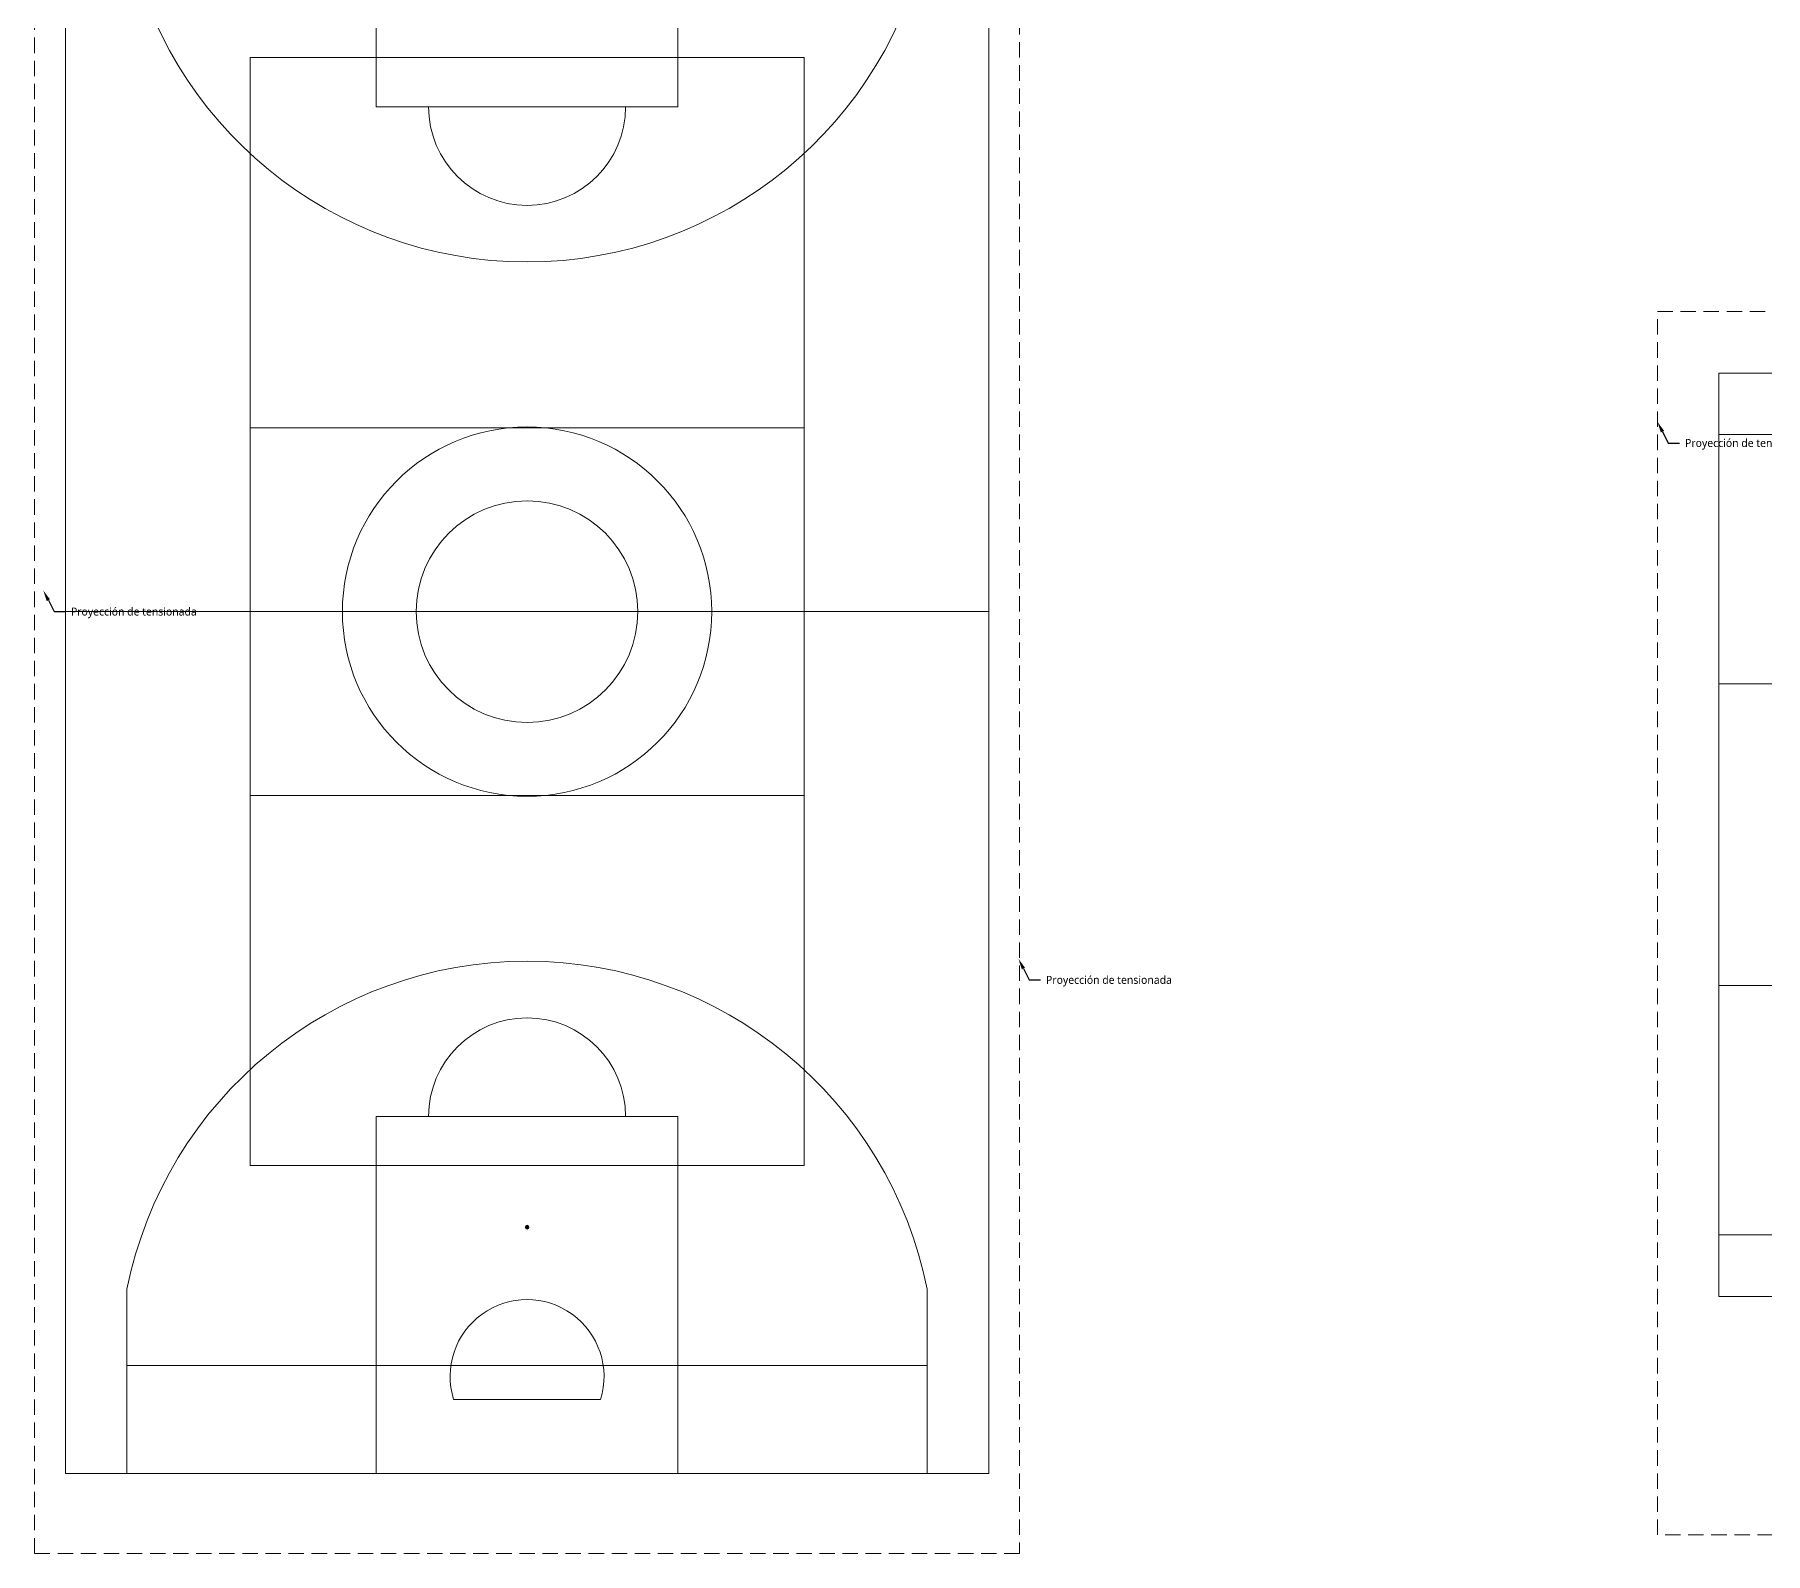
# Model space of a CAD drawing. Header units: millimetres. Extents: x 1 to 121, y 0 to 90.
# Drawn here: x 32.66 to 60.77, y 26.62 to 51.29 of the extents above; entities that cross this region are included whole.
import ezdxf
from ezdxf import colors
from ezdxf.entities.mleader import LeaderData, LeaderLine
from ezdxf.math import Vec2, Vec3

# ---------------------------------------------------------------- set-up
doc = ezdxf.new("R2010")
doc.units = ezdxf.units.MM
doc.linetypes.add('DASHED2', pattern=[0.375, 0.25, -0.125])
for name, color, linetype, lineweight in [('0_Pluma_Nº__1', 253, 'Continuous', 9), ('0_Pluma_Nº__2', 250, 'Continuous', 20), ('letras sr', 7, 'Continuous', 5), ('Proyeccciones', 1, 'DASHED2', 18)]:
    doc.layers.add(name, color=color, linetype=linetype, lineweight=lineweight)
doc.styles.add('Generales', font='trebuc.ttf', dxfattribs={"height": 0.1})

# ---------------------------------------------------------------- blocks, each defined once
blk = doc.blocks.new('CANCHA TOTAL')
at = {"layer": '0_Pluma_Nº__1'}
h = blk.add_hatch(color=256, dxfattribs=at)
h.dxf.hatch_style = 1
h.paths.add_polyline_path([(872.982, -120.415, -1), (872.982, -120.475, -1)])
h = blk.add_hatch(color=256, dxfattribs=at)
h.dxf.hatch_style = 1
h.paths.add_polyline_path([(872.982, -140.475, 1), (872.982, -140.415, 1)])
for p, q in [((880.482, -116.445), (865.482, -116.445)), ((865.482, -116.445), (865.482, -144.445)), ((880.482, -116.445), (865.482, -116.445)), ((865.482, -116.445), (865.482, -144.445)), ((866.482, -119.435), (866.482, -116.445)), ((870.532, -122.245), (870.532, -116.445)), ((870.532, -116.445), (870.532, -122.245)), ((871.482, -116.445), (874.482, -116.445)), ((871.482, -116.445), (874.482, -116.445)), ((871.482, -116.445), (874.482, -116.445)), ((875.432, -122.245), (875.432, -116.445)), ((875.432, -116.445), (875.432, -122.245)), ((879.482, -116.445), (879.482, -119.435)), ((879.482, -116.445), (879.482, -119.435)), ((880.482, -144.445), (880.482, -116.445)), ((880.482, -144.445), (880.482, -116.445)), ((874.175, -117.645), (871.789, -117.645)), ((866.482, -118.195), (879.482, -118.195)), ((868.482, -121.445), (868.482, -139.445)), ((877.482, -121.445), (868.482, -121.445)), ((877.482, -139.445), (877.482, -121.445)), ((875.432, -122.245), (870.532, -122.245)), ((870.532, -122.245), (875.432, -122.245)), ((868.482, -127.457), (877.482, -127.457)), ((865.482, -130.445), (880.482, -130.445)), ((868.482, -133.433), (877.482, -133.433)), ((877.482, -133.433), (868.482, -133.433)), ((870.532, -138.645), (875.432, -138.645)), ((870.532, -144.445), (870.532, -138.645)), ((875.432, -144.445), (875.432, -138.645)), ((868.482, -139.445), (877.482, -139.445)), ((866.482, -141.455), (866.482, -144.445)), ((879.482, -144.445), (879.482, -141.455)), ((866.482, -142.695), (879.482, -142.695)), ((874.175, -143.245), (871.789, -143.245)), ((865.482, -144.445), (880.482, -144.445)), ((865.482, -144.445), (880.482, -144.445)), ((871.482, -144.445), (874.482, -144.445)), ((871.482, -144.445), (874.482, -144.445)), ((871.482, -144.445), (874.482, -144.445))]:
    blk.add_line(p, q, dxfattribs=at)
for centre, radius in [((872.982, -120.445), 0.03), ((872.982, -130.445), 3), ((872.982, -130.445), 1.8), ((872.982, -140.445), 0.03)]:
    blk.add_circle(centre, radius, dxfattribs=at)
for centre, radius, start, end in [((872.982, -118.018), 1.25, 162.6433, 17.3567), ((872.982, -118.136), 6.628, 191.2965, 348.7035), ((872.982, -122.245), 1.6, 180, 0), ((872.982, -142.753), 6.628, 11.2965, 168.7035), ((872.982, -138.645), 1.6, 0, 180), ((872.982, -142.872), 1.25, 342.6433, 197.3567)]:
    blk.add_arc(centre, radius, start, end, dxfattribs=at)

msp = doc.modelspace()

# ---------------------------------------------------------------- linework, layer by layer
at = {"layer": 'Proyeccciones'}
for points in [[(32.657, 56.416), (48.657, 56.416), (48.657, 26.616), (32.657, 26.616)], [(59.019, 46.791), (89.019, 46.791), (89.019, 26.916), (59.019, 26.916)]]:
    msp.add_lwpolyline(points, close=True, dxfattribs=at)

# ---------------------------------------------------------------- block references
at = {"layer": '0_Pluma_Nº__2', "xscale": -1}
msp.add_blockref('CANCHA TOTAL', (913.639, 172.361), dxfattribs=at)
msp.add_blockref('CANCHA TOTAL', (913.639, 172.361), dxfattribs=at)
at = {"layer": '0_Pluma_Nº__2', "xscale": -1, "rotation": 90}
msp.add_blockref('CANCHA TOTAL', (-56.426, 911.273), dxfattribs=at)
msp.add_blockref('CANCHA TOTAL', (-56.426, 911.273), dxfattribs=at)

# ---------------------------------------------------------------- leaders
at = {"layer": 'letras sr'}
ml = msp.add_multileader_mtext('Standard', dxfattribs=at)
ml.set_content('Proyección de tensionada', color=256, style='Generales')
ml.set_leader_properties()
ml.build(insert=Vec2(0, 0))
ml.multileader.update_dxf_attribs({"text_right_attachment_type": 6, "dogleg_length": 0.36, "arrow_head_size": 0.18})
ctx = ml.context
ctx.base_point, ctx.char_height, ctx.arrow_head_size, ctx.landing_gap_size, ctx.plane_origin = Vec3(59.378, 44.655), 0.13, 0.18, 0.09, Vec3(58.308, 45.336)
ctx.right_attachment = 6
notes = []
notes.append((ctx, [(1, (1, 1, 0), (59.195, 44.655), (1, 0), 0.183, [(0, [(59.019, 45)], 0, [])])]))
ctx.mtext.insert, ctx.mtext.rotation, ctx.mtext.width, ctx.mtext.flow_direction = Vec3(59.468, 44.721), 6.283185, 1.98102, 5
ml = msp.add_multileader_mtext('Standard', dxfattribs=at)
ml.set_content('Proyección de tensionada', color=256, style='Generales')
ml.set_leader_properties()
ml.build(insert=Vec2(0, 0))
ml.multileader.update_dxf_attribs({"text_right_attachment_type": 6, "dogleg_length": 0.36, "arrow_head_size": 0.18})
ctx = ml.context
ctx.base_point, ctx.char_height, ctx.arrow_head_size, ctx.landing_gap_size, ctx.plane_origin = Vec3(33.157, 41.916), 0.13, 0.18, 0.09, Vec3(32.088, 42.597)
ctx.right_attachment = 6
notes.append((ctx, [(1, (1, 1, 0), (32.975, 41.916), (1, 0), 0.183, [(0, [(32.798, 42.261)], 0, [])])]))
ctx.mtext.insert, ctx.mtext.rotation, ctx.mtext.width, ctx.mtext.flow_direction = Vec3(33.247, 41.982), 6.283185, 1.98102, 5
ml = msp.add_multileader_mtext('Standard', dxfattribs=at)
ml.set_content('Proyección de tensionada', color=256, style='Generales')
ml.set_leader_properties()
ml.build(insert=Vec2(0, 0))
ml.multileader.update_dxf_attribs({"text_right_attachment_type": 6, "dogleg_length": 0.36, "arrow_head_size": 0.18})
ctx = ml.context
ctx.base_point, ctx.char_height, ctx.arrow_head_size, ctx.landing_gap_size, ctx.plane_origin = Vec3(48.997, 35.933), 0.13, 0.18, 0.09, Vec3(47.927, 36.614)
ctx.right_attachment = 6
notes.append((ctx, [(1, (1, 1, 0), (48.814, 35.933), (1, 0), 0.183, [(0, [(48.638, 36.278)], 0, [])])]))
ctx.mtext.insert, ctx.mtext.rotation, ctx.mtext.width, ctx.mtext.flow_direction = Vec3(49.087, 35.999), 6.283185, 1.98102, 5
for ctx, leaders in notes:
    for number, flags, end, landing, length, lines in leaders:
        leader = LeaderData()
        leader.index, (leader.has_last_leader_line, leader.has_dogleg_vector, leader.attachment_direction) = number, flags
        leader.last_leader_point, leader.dogleg_vector, leader.dogleg_length = Vec3(end), Vec3(landing), length
        for number, points, colour, breaks in lines:
            line = LeaderLine()
            line.index, line.vertices, line.color, line.breaks = number, Vec3.list(points), colors.encode_raw_color(colour), breaks
            leader.lines.append(line)
        ctx.leaders.append(leader)

doc.saveas('drawing.dxf')
